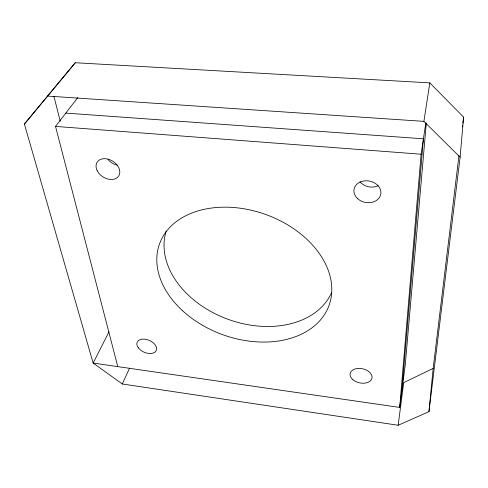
<?xml version="1.0" encoding="UTF-8"?>
<svg xmlns="http://www.w3.org/2000/svg" width="488" height="488" viewBox="0 0 488 488"><rect width="100%" height="100%" fill="white"/><g stroke="black" fill="none" stroke-linecap="round" stroke-linejoin="round"><path stroke-width="0.73" d="M108.995 331.822L93.153 363.054L122.287 383.983L398.165 425.261L428.958 411.659L460.117 157.185L463.6 117.138L429.812 82.875L75.262 62.738L24.4 124.05L93.153 363.054L399.678 407.419L421.113 154.214L425.798 123.019M401.844 390.9L423.425 138.805L65.801 113.1M426.311 123.08L405.278 364.719L399.678 407.419M428.958 411.659L433.161 368.428L458.927 155.739M462.41 126.978L462.594 125.465M462.868 123.196L463.6 117.138M398.165 425.261L403.716 382.629L433.161 368.428M460.117 157.185L423.895 121.359L429.812 82.875M122.287 383.983L129.558 368.19M117.785 366.616L55.516 126.41L77.799 97.569M24.4 124.05L75.262 62.738M47.653 96.075L423.895 121.359M55.516 126.41L421.113 154.214M53.881 96.166L60.244 121.262M331.736 292.324A88.316 63.739 20 0 1 227.487 319.103A88.316 63.739 20 0 1 166.182 231.166M378.194 185.696A13.274 10.785 9.9 0 1 359.991 181.78M117.108 165.151A12.523 9.223 33 0 1 108.019 159.533M182.286 310.466A90.17 63.837 20 0 0 328.772 306.165A90.17 63.837 20 0 0 221.845 207.211A90.17 63.837 20 0 0 182.286 310.466M138.269 347.749A10.401 6.46 23.3 0 0 155.391 351.714A10.401 6.46 23.3 0 0 146.504 339.459A10.401 6.46 23.3 0 0 138.269 347.749M353.037 379.823A11.163 7.21 12.1 0 0 371.618 379.219A11.163 7.21 12.1 0 0 358.564 368.391A11.163 7.21 12.1 0 0 353.037 379.823M357.484 198.524A13.591 10.864 10.4 0 0 380.311 195.828A13.591 10.864 10.4 0 0 364.42 180.895A13.591 10.864 10.4 0 0 357.484 198.524M97.185 170.684A12.804 9.266 32.5 0 0 117.712 177.193A12.804 9.266 32.5 0 0 108.861 159.375A12.804 9.266 32.5 0 0 97.185 170.684"/></g></svg>
